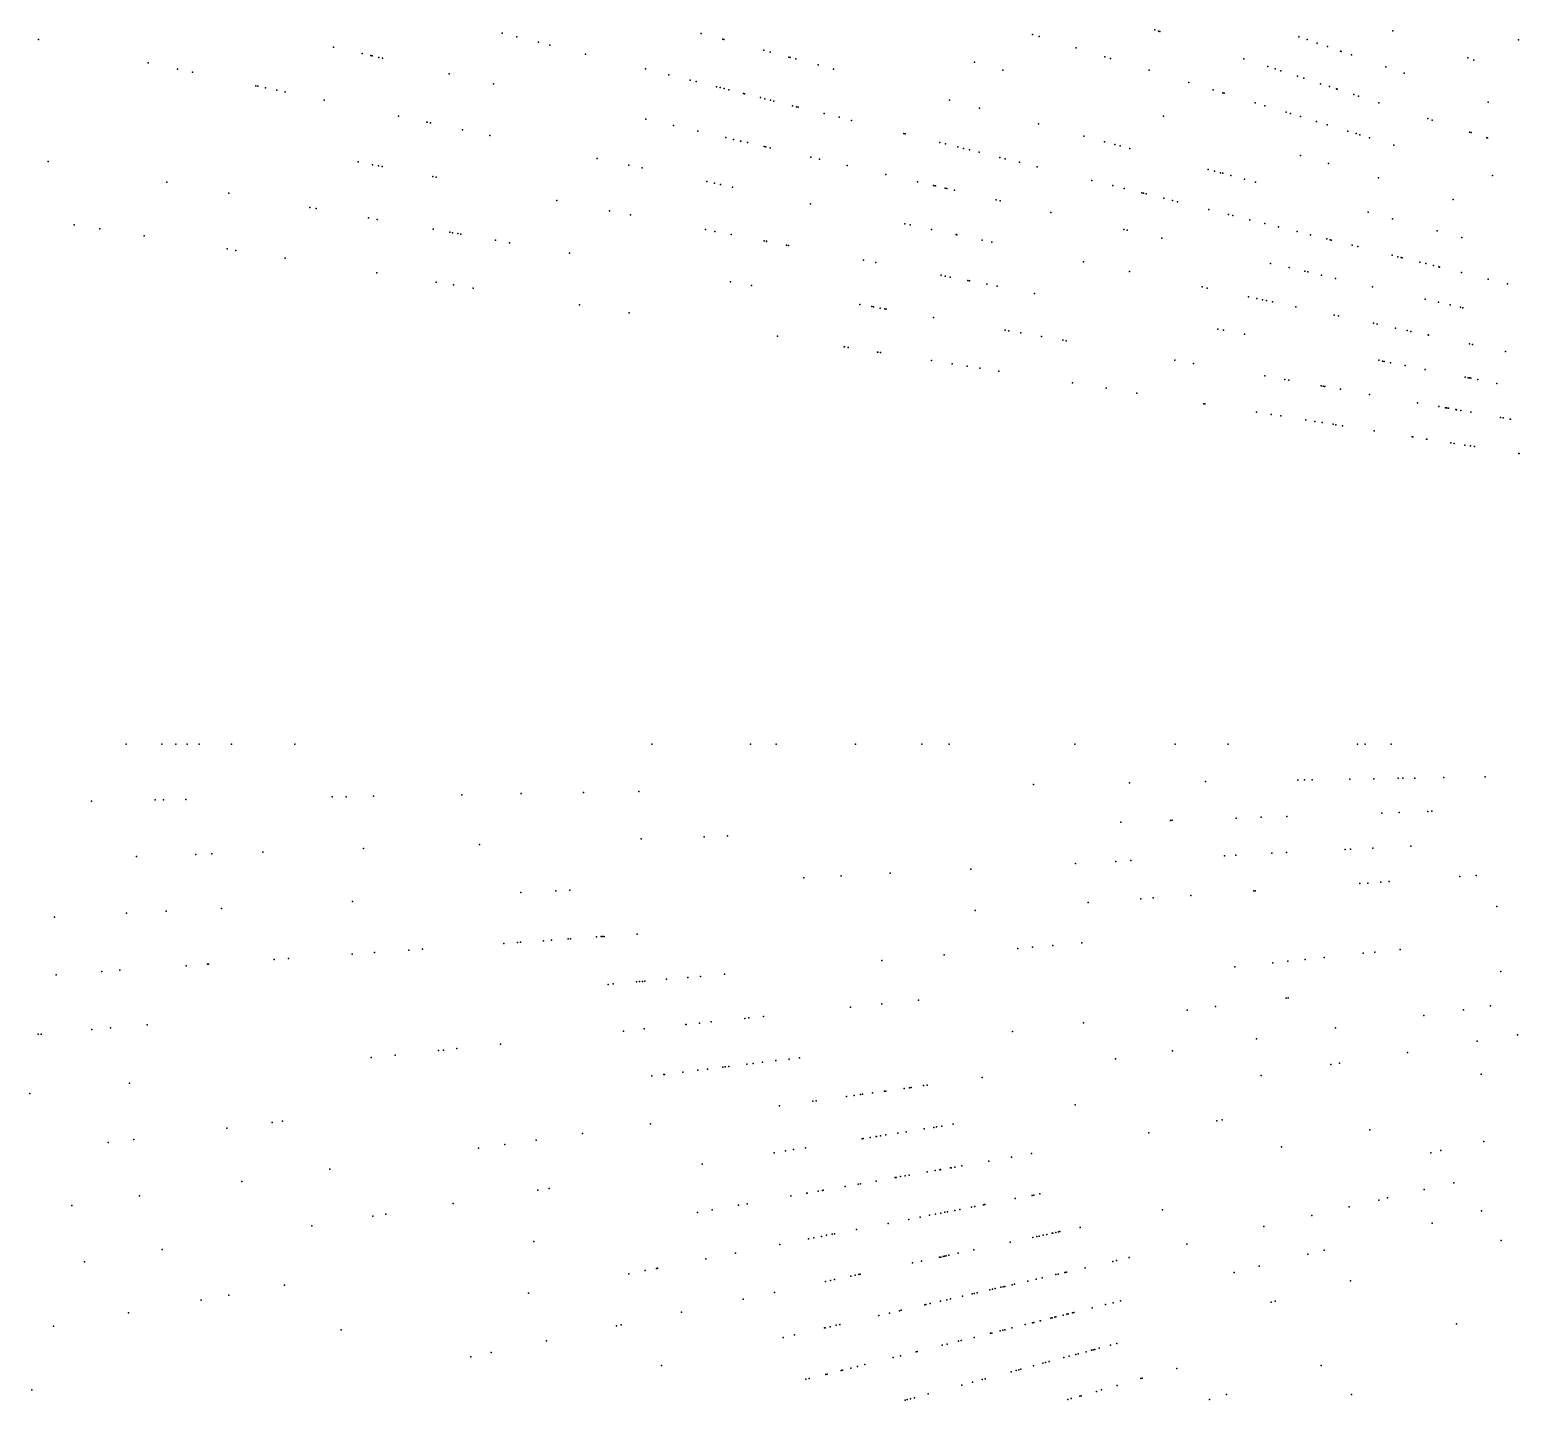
# Model space of a CAD drawing. Header units: metres. Extents: x -4327 to 4266, y -3886 to 3992.
# Drawn here: x -297.4 to -164.1, y -58.7 to 63.9 of the extents above; entities that cross this region are included whole.
import ezdxf

# ---------------------------------------------------------------- set-up
doc = ezdxf.new("R2010")
doc.units = ezdxf.units.M

msp = doc.modelspace()

# ---------------------------------------------------------------- linework, layer by layer
for p in [(-296.58, 63.04, 2103.26), (-255.08, 63.6, -124.78), (-253.77, 63.27, 2097), (-251.82, 62.79, 2099.52), (-237.29, 63.58, -120.23), (-235.35, 63.06, 2092.86), (-235.34, 63.06, -122.05), (-235.25, 63.03, -127.71), (-207.64, 63.48, 2093.27), (-207.04, 63.3, 2098.36), (-196.69, 63.91, -115.75), (-196.35, 63.8, -123.36), (-196.22, 63.76, -123.59), (-183.78, 63.28, 2096.51), (-183.05, 63.03, -119), (-182.14, 62.72, -119.13), (-175.38, 63.83, 2100.22), (-164.12, 63, 2094.89), (-270.17, 62.37, -124.63), (-267.62, 61.79, -120.05), (-266.85, 61.61, -121.84), (-266.72, 61.58, 2092.42), (-266.11, 61.44, -122.94), (-265.8, 61.37, -124.23), (-250.83, 62.54, 2100.65), (-247.64, 61.74, 2092.74), (-231.68, 62.08, -125.61), (-231.09, 61.92, -117.41), (-229.42, 61.47, -121.43), (-229.31, 61.44, -123.83), (-203.73, 62.29, 2098.46), (-201.16, 61.5, -115.03), (-200.64, 61.34, -117.57), (-181.24, 62.41, -125.75), (-180.05, 62, -121.24), (-179.99, 61.98, 2103.15), (-179.09, 61.67, -121.91), (-168.68, 61.39, 2097.83), (-286.78, 60.96, 2090.29), (-284.14, 60.4, 2095.97), (-282.79, 60.11, 2094.39), (-242.27, 60.41, 2094.92), (-228.81, 61.31, -120.45), (-226.81, 60.77, -124.44), (-225.43, 60.4, -124.99), (-212.81, 61.02, -120.91), (-210.27, 60.29, -128.61), (-197.18, 60.29, -124.28), (-188.7, 61.31, -115.35), (-186.57, 60.62, 2091.07), (-185.92, 60.41, 2096.15), (-185.4, 60.24, -119.68), (-176, 60.6, -123.71), (-174.36, 60.04, 2088.12), (-168.12, 61.19, 2090.86), (-277.12, 58.9, -118.89), (-276.96, 58.87, -118.64), (-276.26, 58.72, -120.34), (-259.82, 59.98, -121.43), (-255.86, 59.07, -123.06), (-240.16, 59.88, 2086.37), (-238.26, 59.4, -121.01), (-237.74, 59.27, 2104.54), (-235.92, 58.82, -126.32), (-235.59, 58.74, -118.67), (-235.23, 58.65, 2102.32), (-193.65, 59.2, -118.76), (-183.9, 59.75, -118.42), (-183.34, 59.57, -117.48), (-181.86, 59.09, -119.99), (-181.05, 58.83, -126.38), (-275.26, 58.51, 2097.71), (-274.5, 58.35, -124.49), (-271.03, 57.61, 2091.47), (-234.79, 58.54, -126.39), (-233.48, 58.21, -123.02), (-233.39, 58.19, -122.64), (-231.96, 57.84, -126.03), (-231.57, 57.74, -117.45), (-231.08, 57.61, -118.49), (-230.76, 57.54, -119.14), (-215.05, 57.62, 2101.74), (-191.45, 58.53, -116.24), (-190.59, 58.27, 2099.81), (-190.48, 58.24, 2086.51), (-187.69, 57.38, -125.11), (-180.42, 58.62, 2095.93), (-180.36, 58.6, 2095.19), (-178.88, 58.12, -126.64), (-178.44, 57.98, 2098.38), (-176.64, 57.39, -123.88), (-166.85, 57.45, 2102.86), (-264.37, 56.19, -120.07), (-229.1, 57.12, -120.87), (-229.1, 57.12, 2097.75), (-228.75, 57.03, -122.65), (-228.59, 56.99, -115.78), (-226.27, 56.42, -123.75), (-224.92, 56.08, 2100.75), (-212.36, 56.9, -120.07), (-195.89, 56.17, 2098.38), (-186.82, 57.12, -124.68), (-184.94, 56.54, -115.98), (-184.54, 56.42, -123.76), (-183.65, 56.15, -121.97), (-261.82, 55.65, -124.02), (-261.81, 55.65, 2108.58), (-261.51, 55.59, 2097.03), (-258.63, 54.97, -120.93), (-242.23, 55.92, 2105.37), (-239.74, 55.35, 2103.41), (-237.59, 54.85, 2104.42), (-223.83, 55.81, -120.48), (-207.09, 55.49, -128.1), (-182.22, 55.71, -120.59), (-181.27, 55.42, -119.82), (-179.4, 54.85, 2098.13), (-172.26, 55.97, 2089.92), (-171.85, 55.84, 2098.23), (-168.52, 54.76, 2097.78), (-168.38, 54.71, 2096.04), (-256.19, 54.46, 2099.98), (-235.06, 54.27, -120.69), (-234.39, 54.11, -118.71), (-233.75, 53.96, -127.13), (-233.72, 53.96, -120.66), (-233.12, 53.82, 2104.95), (-231.64, 53.48, -125.33), (-231.48, 53.44, -124.58), (-231.09, 53.35, 2096.88), (-219.14, 54.64, -130.31), (-219.03, 54.61, 2098.14), (-215.92, 53.84, 2100.75), (-215.4, 53.71, -121.87), (-214.31, 53.43, -122.35), (-203.04, 54.4, 2104.78), (-201.17, 53.9, 2096.93), (-200.26, 53.66, -124.34), (-199.77, 53.53, -128.53), (-178.67, 54.63, -120.83), (-178.33, 54.52, -120.45), (-177.46, 54.25, -122.31), (-175.28, 53.59, 2088.47), (-166.97, 54.25, 2092.15), (-166.9, 54.23, 2104.95), (-295.73, 52.14, 2107.46), (-267.97, 52.09, -121.99), (-246.58, 52.41, 2095.64), (-227.45, 52.51, 2094.53), (-226.7, 52.34, 2108.45), (-213.79, 53.3, -121.27), (-213.25, 53.17, -118.63), (-212.41, 52.96, -125.83), (-210.56, 52.5, 2103.33), (-210.08, 52.38, -123.98), (-208.78, 52.06, 2096.74), (-198.93, 53.3, 2096.91), (-183.65, 52.66, 2098.07), (-266.69, 51.84, -124.26), (-266.16, 51.74, -125.44), (-265.82, 51.67, -126.18), (-261.3, 50.79, -122.45), (-260.99, 50.73, -123.72), (-243.75, 51.81, 2100.52), (-242.57, 51.56, 2100.16), (-224.22, 51.77, 2095.91), (-220.75, 50.97, 2105.85), (-207.2, 51.66, -129.03), (-191.92, 51.42, 2093.34), (-191.34, 51.27, -126.43), (-190.79, 51.12, 2105.51), (-190.6, 51.07, -129.91), (-189.87, 50.87, 2095.3), (-181.13, 51.94, 2094.54), (-176.66, 50.66, 2107.25), (-166.46, 50.89, 2101.8), (-285.09, 50.27, 2097.11), (-236.77, 50.33, -118.47), (-236.09, 50.18, -121.57), (-235.54, 50.07, -122.12), (-234.47, 49.84, -123.71), (-217.93, 50.31, -119.32), (-216.48, 49.98, -122.6), (-216.33, 49.94, -122.35), (-216.32, 49.94, 2095.77), (-215.44, 49.74, 2109.19), (-215.28, 49.7, -124.29), (-214.62, 49.55, -117.19), (-202.32, 50.44, 2099.42), (-200.44, 49.98, 2091.57), (-199.43, 49.72, 2092.68), (-197.84, 49.33, -120.33), (-188.66, 50.55, -122.87), (-187.68, 50.29, 2095.76), (-187.68, 50.29, -124.01), (-187.66, 50.28, 2095.51), (-279.55, 49.29, 2098.64), (-272.3, 48.01, 2095.84), (-250.18, 48.63, 2099.34), (-227.49, 48.35, 2097.14), (-210.88, 48.69, 2086.56), (-210.53, 48.6, 2105.44), (-197.7, 49.29, -112), (-197.45, 49.23, -122.95), (-195.88, 48.84, 2102.58), (-195.09, 48.64, 2094.12), (-194.65, 48.53, 2101.45), (-169.98, 48.74, 2093.54), (-271.72, 47.91, 2100.2), (-267.05, 47.09, 2099.56), (-266.28, 46.95, 2084.54), (-245.48, 47.72, 2098.15), (-243.61, 47.35, 2101.65), (-206, 47.56, 2093.85), (-191.84, 47.83, 2095.19), (-190.09, 47.4, 2088.33), (-189.69, 47.29, 2096.15), (-188.17, 46.92, 2091.78), (-177.59, 47.59, 2094.95), (-175.41, 47, 2095.4), (-293.39, 46.47, 2109.44), (-291.09, 46.1, 2101.18), (-287.12, 45.47, 2097.45), (-261.26, 46.07, -118.37), (-259.77, 45.81, -121.69), (-259.52, 45.76, -125.78), (-259.04, 45.68, -126.79), (-258.78, 45.63, -117.25), (-236.88, 46.05, 2102.7), (-236.04, 45.88, 2095.25), (-234.6, 45.6, 2102.71), (-219.04, 46.56, -120.4), (-218.57, 46.46, -118.11), (-216.65, 46.05, -120.18), (-214.46, 45.59, 2091.54), (-214.41, 45.57, -123.31), (-199.44, 46.04, 2095.78), (-199.16, 45.98, -118.98), (-186.82, 46.58, -120.24), (-185.62, 46.28, -120.34), (-183.94, 45.86, 2094.44), (-182.75, 45.56, 2093.55), (-171.4, 45.93, -124.47), (-169.21, 45.34, -121.6), (-279.7, 44.3, 2102.26), (-278.91, 44.17, 2096.32), (-255.68, 45.08, 2100.26), (-254.43, 44.86, 2099.41), (-231.64, 45.03, -122.76), (-231.44, 44.99, 2094.77), (-231.42, 44.98, -116.02), (-229.65, 44.64, -119.61), (-229.45, 44.6, 2097.27), (-212.13, 45.09, -123.87), (-211.28, 44.91, -121.35), (-196.05, 45.26, 2095.61), (-181.3, 45.2, 2102.71), (-180.98, 45.12, -121.78), (-180.89, 45.1, 2097.98), (-179.01, 44.63, -123.49), (-178.51, 44.51, -117.42), (-274.51, 43.48, 2089.09), (-249.06, 43.92, -121.9), (-222.76, 43.3, 2098.52), (-221.64, 43.08, 2098.64), (-203.05, 43.16, 2101.77), (-186.32, 43.01, -122.33), (-175.44, 43.74, -115.4), (-174.93, 43.61, -121.67), (-174.64, 43.54, 2090.01), (-174.53, 43.52, -121.83), (-172.97, 43.13, -124.61), (-172.44, 42.99, -123.65), (-171.75, 42.82, -121.16), (-171.25, 42.7, -124.09), (-171.19, 42.68, -124.18), (-266.29, 42.18, 2096.48), (-260.98, 41.34, 2099.94), (-234.65, 41.37, -122.14), (-215.81, 41.95, -121.63), (-215.43, 41.88, -122.83), (-214.99, 41.79, -124.15), (-213.42, 41.49, -121.37), (-213.25, 41.45, -122.2), (-198.95, 42.29, 2094.4), (-184.65, 42.63, -123.14), (-183.26, 42.31, -121.2), (-183, 42.25, -121.61), (-181.77, 41.96, -123.55), (-180.5, 41.67, 2097.59), (-169.22, 42.19, 2105.79), (-166.84, 41.6, -122.29), (-259.44, 41.09, -121.7), (-257.68, 40.81, 2091.79), (-232.77, 41.04, -125.26), (-211.72, 41.15, -128.87), (-210.8, 40.97, 2092.51), (-207.46, 40.33, 2093.11), (-192.45, 40.91, -116.69), (-192, 40.81, 2092.31), (-188.29, 40.02, -124.04), (-177.2, 40.91, -122.02), (-165.11, 41.17, 2096.36), (-248.18, 39.31, 2098.51), (-223.09, 39.34, -118.16), (-222, 39.15, -120.26), (-221.85, 39.12, -120.02), (-221.26, 39.01, -124.78), (-220.83, 38.94, -122.46), (-220.73, 38.92, 2094.04), (-187.55, 39.86, -119.16), (-187.05, 39.76, -120.44), (-186.7, 39.68, 2096.08), (-186.14, 39.57, -127.38), (-184.05, 39.12, 2091.55), (-172.48, 39.82, -121.59), (-171.3, 39.55, -122.89), (-170.25, 39.31, -123.99), (-169.31, 39.09, 2098.07), (-169.12, 39.05, -125.6), (-243.72, 38.6, 2089.73), (-216.5, 38.17, -123.19), (-180.62, 38.39, -121.42), (-180.25, 38.31, -120.17), (-177.11, 37.65, -120.06), (-176.78, 37.58, 2098.73), (-230.45, 36.5, 2093.54), (-210.06, 37.04, -116.94), (-209.74, 36.98, -122.11), (-208.66, 36.79, -119.49), (-206.83, 36.47, -120.72), (-204.92, 36.13, -123.56), (-204.61, 36.08, 2091.96), (-191.05, 37.14, -118.76), (-190.52, 37.03, -123.42), (-188.65, 36.67, -122.21), (-175.15, 37.23, -122.13), (-174.09, 37, 2093.45), (-173.76, 36.93, -115.71), (-172.22, 36.61, -122.07), (-172.2, 36.6, -118.12), (-224.48, 35.55, -121.56), (-224.46, 35.55, -122.67), (-224.11, 35.5, -122.8), (-221.49, 35.08, -125.03), (-221.47, 35.08, -127.11), (-221.22, 35.04, -121.37), (-168.52, 35.82, -123.53), (-168.26, 35.76, -123.48), (-165.29, 35.13, 2095.95), (-216.66, 34.32, 2092.53), (-214.81, 34.02, -116.02), (-213.46, 33.81, -122.66), (-212.35, 33.63, -115.9), (-210.64, 33.36, -116.47), (-194.88, 34.36, -118.68), (-193.21, 34.07, 2091.32), (-176.64, 34.34, -115.82), (-176.3, 34.27, -121.79), (-176.17, 34.24, -121.98), (-175.58, 34.13, -119.3), (-174.29, 33.88, -121.25), (-172.5, 33.53, -122.12), (-204.06, 32.32, 2091.82), (-186.84, 32.95, -117.19), (-185.03, 32.63, 2101.37), (-184.69, 32.57, -119.26), (-181.79, 32.05, -121.97), (-181.62, 32.02, -120.41), (-181.48, 32, 2099.68), (-168.91, 32.83, -121.25), (-168.65, 32.78, -118.57), (-168.52, 32.76, -118.33), (-168.4, 32.73, -118.94), (-167.77, 32.61, -120.3), (-166.07, 32.28, -122.29), (-201.03, 31.84, -124.8), (-198.3, 31.41, -119.22), (-180.05, 31.75, -122.81), (-177.48, 31.29, -121.77), (-192.3, 30.46, 2099.99), (-192.2, 30.44, -130.41), (-187.57, 29.71, 2098.17), (-186.27, 29.5, -119.93), (-185.41, 29.37, -118.51), (-173.17, 30.53, 2095.38), (-171.26, 30.2, -122.12), (-170.66, 30.09, -122.12), (-170.57, 30.08, -120.51), (-170.44, 30.05, 2103.64), (-170.4, 30.05, -122.5), (-169.73, 29.93, 2094.92), (-169.69, 29.92, -117.39), (-169.29, 29.85, 2103.49), (-168.41, 29.69, -123.18), (-183.18, 29.01, 2100.08), (-182.35, 28.88, -120.11), (-181.69, 28.78, -120.67), (-180.73, 28.62, -120.33), (-180.47, 28.58, 2095.05), (-179.88, 28.49, -118.91), (-177.06, 28.04, -121.84), (-165.75, 29.23, -122.21), (-165.52, 29.19, -119.54), (-164.87, 29.07, -120.04), (-164.86, 29.07, -119.62), (-173.66, 27.5, -119.78), (-173.59, 27.49, 2094.39), (-172.36, 27.3, -121.7), (-172.33, 27.29, -119.98), (-170.18, 26.95, -116.97), (-169.89, 26.91, -122.2), (-168.95, 26.76, -117.9), (-168.43, 26.68, -122.55), (-168.07, 26.62, 2096.36), (-164.09, 25.99, -119.67), (-164.07, 25.99, -118.42), (-288.73, 0, 2091.67), (-285.55, 0, -169.36), (-284.3, 0, 2093.28), (-283.27, 0, -174.12), (-282.2, 0, -175.37), (-279.3, 0, 2090.68), (-273.63, 0, 2082.85), (-241.69, 0, 2095.86), (-232.87, 0, 2099.88), (-230.58, 0, 2100.13), (-223.47, 0, 2098.64), (-217.52, 0, 2085.94), (-215.09, 0, 2084.68), (-203.83, 0, 2087.07), (-194.87, 0, 2089.43), (-190.13, 0, 2087.86), (-178.53, 0, -119.36), (-177.87, 0, -112.57), (-175.52, 0, -118.46), (-207.55, -3.62, 2101.77), (-198.96, -3.47, 2096.58), (-192.14, -3.35, -111.16), (-183.88, -3.21, 2095.45), (-183.29, -3.2, -115.18), (-182.6, -3.19, 2094.05), (-179.24, -3.13, 2095.09), (-177.08, -3.09, 2096.78), (-174.89, -3.05, -115.3), (-174.48, -3.05, 2093.24), (-173.42, -3.03, 2094.33), (-170.83, -2.98, -118.18), (-167.13, -2.92, 2101.86), (-291.83, -5.09, 2089.21), (-286.13, -4.99, 2090), (-285.4, -4.98, -172.47), (-283.41, -4.95, -175.72), (-270.3, -4.72, 2093.11), (-269.06, -4.7, 2092.52), (-266.59, -4.65, 2091.32), (-258.7, -4.52, 2083.75), (-253.38, -4.42, 2096.99), (-247.81, -4.33, 2098.92), (-242.85, -4.24, 2096.23), (-189.41, -6.61, 2093.94), (-187.15, -6.54, 2094.39), (-184.87, -6.46, 2094.6), (-176.37, -6.16, -112.9), (-174.81, -6.1, -113.93), (-172.24, -6.01, 2094.92), (-171.89, -6, -117.86), (-199.73, -6.97, 2093.48), (-195.28, -6.82, 2095.16), (-195.14, -6.81, 2093.66), (-257.1, -8.98, 2090.48), (-242.64, -8.47, 2085.41), (-237.01, -8.28, 2086.57), (-234.93, -8.2, 2088.56), (-177.18, -9.29, -118.76), (-173.76, -9.11, -117.57), (-287.82, -10.05, 2094.8), (-282.51, -9.87, 2098.55), (-281.07, -9.82, 2096.47), (-276.49, -9.66, 2088.25), (-267.5, -9.34, 2081.36), (-200.17, -10.49, 2099.7), (-198.84, -10.42, 2097.82), (-190.43, -9.98, 2081.53), (-189.42, -9.93, 2095.68), (-186.21, -9.76, -112.94), (-184.9, -9.69, 2083.54), (-179.66, -9.42, -114.96), (-179.16, -9.39, -115.74), (-228.09, -11.95, 2090.81), (-228.09, -11.95, 2090.81), (-224.75, -11.78, 2091.93), (-220.35, -11.55, 2093.91), (-213.15, -11.17, 2079.83), (-203.77, -10.68, 2101.12), (-169.37, -11.84, 2091.62), (-167.93, -11.74, 2102.27), (-253.41, -13.28, -146.97), (-250.29, -13.12, -153.68), (-249.03, -13.05, -146.07), (-187.81, -13.13, 2092.8), (-187.7, -13.13, 2091.55), (-178.34, -12.47, 2089.37), (-177.63, -12.42, -117.79), (-176.45, -12.34, 2094.04), (-175.71, -12.29, -117.07), (-268.48, -14.07, 2090.53), (-202.64, -14.17, 2091.66), (-197.94, -13.84, 2090.6), (-196.83, -13.76, 2090.96), (-196.83, -13.76, 2090.96), (-193.46, -13.53, 2091.78), (-166.08, -14.53, -118.44), (-295.14, -15.47, 2098.79), (-288.71, -15.13, 2094.39), (-285.15, -14.94, 2093.87), (-280.21, -14.69, 2100.34), (-212.75, -14.88, 2100.7), (-246.65, -17.25, -145.73), (-246.24, -17.22, -151.73), (-246.1, -17.21, 2099.05), (-245.95, -17.2, -146.41), (-243, -16.99, -151.75), (-266.52, -18.64, 2086.46), (-263.43, -18.42, -147.04), (-262.23, -18.34, 2098.35), (-254.95, -17.83, -149.33), (-253.72, -17.74, -151.41), (-253.46, -17.72, 2102.45), (-251.38, -17.58, -154.33), (-250.68, -17.53, -151.64), (-249.17, -17.42, -146.85), (-248.97, -17.41, -150.61), (-208.93, -18.28, 2088.5), (-207.62, -18.16, 2086.87), (-205.8, -18, 2080.02), (-203.2, -17.78, 2088.56), (-176.98, -18.6, 2093.2), (-174.71, -18.36, 2093.39), (-283.37, -19.82, 2091.55), (-281.46, -19.68, 2094.58), (-281.36, -19.67, 2093.84), (-275.5, -19.26, 2084.54), (-274.2, -19.17, 2092.27), (-268.52, -18.78, -148.15), (-221.11, -19.34, 2095.28), (-215.53, -18.86, 2085.81), (-189.53, -19.92, 2092.84), (-186.13, -19.56, 2093.15), (-184.77, -19.42, 2090.76), (-183.22, -19.26, 2099.18), (-181.52, -19.08, 2092.81), (-178.03, -18.71, 2092.11), (-295, -20.63, 2100.03), (-290.92, -20.34, 2087.48), (-289.3, -20.23, 2092.5), (-243.05, -21.26, 2095.6), (-242.81, -21.24, -145.28), (-242.52, -21.22, -145.28), (-242.33, -21.2, -151.36), (-240.37, -21.03, 2102.45), (-238.46, -20.86, -150.03), (-237.35, -20.77, -148.97), (-235.19, -20.58, 2097.51), (-165.72, -20.35, -115.9), (-245.61, -21.49, 2097.81), (-245.16, -21.45, -143.25), (-223.91, -23.53, 2092.67), (-221.11, -23.24, 2087.95), (-217.84, -22.9, 2089.55), (-193.78, -23.79, 2093.42), (-191.26, -23.48, 2090.89), (-184.94, -22.71, 2083.94), (-184.76, -22.69, 2081.94), (-169.06, -23.76, 2089.04), (-166.64, -23.42, 2101.52), (-286.85, -25.1, 2085.97), (-238.64, -25.08, -150.03), (-238.61, -25.08, -146.76), (-237.44, -24.96, -145.32), (-236.39, -24.85, -149.88), (-233.37, -24.53, -152.3), (-233, -24.49, -151.51), (-231.71, -24.35, -153.94), (-203.06, -24.93, 2082.98), (-172.62, -24.26, 2104.79), (-296.62, -25.95, 2089.64), (-296.34, -25.93, 2087.66), (-291.8, -25.53, 2088.31), (-290.15, -25.38, 2084.75), (-244.24, -25.67, -149.48), (-242.37, -25.47, -144.36), (-209.42, -25.71, 2089.63), (-187.58, -26.36, 2080.14), (-180.51, -25.37, 2090.07), (-167.83, -26.58, 2093.36), (-164.23, -26.01, 2090.9), (-264.66, -27.82, 2096.43), (-260.79, -27.41, 2102.46), (-260.35, -27.36, 2089.67), (-259.13, -27.24, 2089.06), (-255.23, -26.83, 2094.84), (-195.09, -27.42, 2087.73), (-174.08, -27.57, 2086.57), (-266.81, -28.04, 2095.14), (-237.59, -29.17, -140.39), (-236.72, -29.07, -157.39), (-235.35, -28.9, -144.15), (-235.14, -28.87, -159.33), (-234.79, -28.83, 2091.41), (-233.19, -28.63, 2087.32), (-232.63, -28.56, -149.04), (-231.8, -28.46, -149.41), (-230.59, -28.31, -152.23), (-229.41, -28.17, -149.47), (-228.47, -28.05, -151.37), (-228.47, -28.05, -151.37), (-200.21, -28.14, 2093.76), (-180.94, -28.66, 2100.53), (-180.15, -28.53, 2091.31), (-288.45, -30.32, -179.81), (-241.68, -29.67, 2101.44), (-240.62, -29.54, 2092.25), (-240.56, -29.54, 2091.76), (-238.93, -29.34, -146.89), (-217.38, -30.55, -147.11), (-217.04, -30.5, 2090.79), (-212.12, -29.81, 2087.29), (-187.15, -29.64, 2093.44), (-167.48, -29.53, 2095.11), (-297.36, -31.25, 2090.22), (-227.29, -31.94, -144.56), (-226.99, -31.9, -147.35), (-224.26, -31.52, -144.71), (-223.6, -31.43, -146.2), (-223.59, -31.42, -161.33), (-223.03, -31.35, 2093.42), (-222.84, -31.32, -154.57), (-221.93, -31.19, -148.78), (-220.88, -31.04, -149.47), (-220.76, -31.03, -146.94), (-219.11, -30.79, -144.46), (-218.64, -30.73, -145.19), (-218.49, -30.71, -145.43), (-230.26, -32.36, -142.57), (-203.82, -32.28, 2089.33), (-279.73, -34.35, -166.32), (-275.68, -33.85, 2096.43), (-274.74, -33.73, 2098.07), (-241.8, -33.98, -141.07), (-217.33, -34.42, -146.77), (-216.45, -34.28, -143.59), (-216.21, -34.24, -145.32), (-215.74, -34.17, -146.04), (-214.73, -34.01, -146.21), (-191.12, -33.7, 2093.27), (-190.65, -33.62, 2100.6), (-177.43, -34.49, 2085.68), (-290.35, -35.65, 2085.58), (-288.06, -35.37, 2085.65), (-254.86, -35.82, 2100.79), (-252.05, -35.42, 2096.61), (-247.9, -34.84, 2100.38), (-222.87, -35.3, -143.67), (-222.79, -35.29, -146.57), (-222.15, -35.19, -147.55), (-221.62, -35.1, -145.63), (-221.59, -35.1, -146.13), (-221.23, -35.04, -143.47), (-220.74, -34.96, -160.24), (-219.67, -34.79, -157.45), (-218.93, -34.68, -147.5), (-197.21, -34.77, 2097.71), (-167.25, -35.55, 2092.28), (-257.19, -36.15, 2101.01), (-230.74, -36.55, -137.35), (-229.74, -36.39, 2087.08), (-229.02, -36.27, -140.27), (-229.02, -36.27, -140.27), (-227.95, -36.1, -142.04), (-211.53, -37.3, -146.51), (-209.5, -36.94, -149.91), (-207.73, -36.63, 2089.13), (-185.34, -36.03, 2085.97), (-171.98, -36.55, 2095.14), (-171.08, -36.36, 2097.97), (-270.52, -38.02, 2088.21), (-237.19, -37.57, 2092.51), (-219.03, -38.62, -145.91), (-218.65, -38.55, -142.38), (-217.06, -38.27, -141.18), (-216.35, -38.15, -145.5), (-215.91, -38.07, -145.72), (-215.87, -38.06, -143.97), (-214.96, -37.9, -158.5), (-214.91, -37.89, -141.8), (-214.57, -37.84, -145.5), (-213.95, -37.72, -146.45), (-278.38, -39.12, 2086.9), (-251.9, -39.9, 2091.26), (-250.89, -39.74, 2092.39), (-226.43, -39.93, -142.02), (-226.35, -39.91, -142.15), (-224.38, -39.56, -139.2), (-223.24, -39.36, 2096.28), (-223.02, -39.33, -144.71), (-221.62, -39.08, 2091.68), (-219.92, -38.78, -144.07), (-219.83, -38.76, -151.01), (-219.43, -38.69, -147.57), (-172.57, -39.84, 2096.78), (-169.92, -39.23, 2091.74), (-293.61, -41.26, 2105.48), (-287.53, -40.41, 2094.98), (-259.47, -41.1, 2087.79), (-233.94, -41.25, 2090.04), (-233.16, -41.11, 2103.47), (-229.24, -40.42, -135.32), (-227.83, -40.17, -144.47), (-227.78, -40.16, -142.17), (-226.8, -39.99, 2087.08), (-212.02, -41.21, -144.74), (-211.92, -41.19, -142.64), (-211.89, -41.19, -159.27), (-209.19, -40.66, -148.96), (-207.66, -40.37, -148.56), (-207.51, -40.34, 2082.3), (-206.98, -40.23, -149.97), (-176.63, -40.78, 2091.66), (-175.85, -40.6, 2095.74), (-266.66, -42.24, 2090.39), (-265.51, -42.05, 2090.29), (-237.61, -41.9, -142.57), (-236.28, -41.66, -145.32), (-218.69, -42.51, -144.42), (-218.69, -42.51, 2092.17), (-217.68, -42.31, -141.87), (-216.84, -42.15, -144.57), (-216.32, -42.05, -138.45), (-215.84, -41.95, -140.16), (-215.48, -41.88, -144.86), (-215.23, -41.84, -141.12), (-214.57, -41.71, -138), (-214.14, -41.62, -141.92), (-213.1, -41.42, -143.09), (-212.8, -41.36, -140.36), (-195.99, -41.66, 2098.96), (-182.64, -42.17, 2096.39), (-179.3, -41.39, 2096.69), (-167.45, -41.75, 2097.66), (-272.13, -43.1, 2097.23), (-226.07, -43.94, -139.49), (-225.54, -43.84, -140.37), (-225.35, -43.8, -139.73), (-223.37, -43.42, -136.3), (-220.55, -42.87, -140.99), (-206.68, -43.93, -148.04), (-206.35, -43.86, -163.25), (-206.33, -43.86, -145.06), (-205.86, -43.76, -145.75), (-205.8, -43.74, 2095.21), (-205.53, -43.69, -150.14), (-205.29, -43.64, -149.62), (-205.19, -43.61, -160.69), (-203.37, -43.23, 2093.45), (-186.92, -43.15, 2093.98), (-171.85, -42.85, 2096.78), (-285.52, -45.22, 2085.81), (-252.24, -44.48, 2100.19), (-230.23, -44.75, -143.11), (-227.68, -44.26, 2101.99), (-227.19, -44.16, -140.01), (-226.52, -44.03, -141.15), (-212.87, -45.25, -142.26), (-209.62, -44.56, -146.34), (-207.61, -44.13, -145.79), (-207.23, -44.05, -147.23), (-207.04, -44.01, -147.95), (-193.8, -44.74, 2095.58), (-181.53, -45.26, 2092.4), (-165.68, -44.39, 2462.53), (-292.47, -46.32, 2086.34), (-236.85, -46.04, 2102.45), (-234.22, -45.53, 2089.17), (-218.36, -46.41, -138.57), (-217.56, -46.24, -139.41), (-215.94, -45.9, 2094.9), (-215.84, -45.88, -137.97), (-215.83, -45.88, -142.19), (-215.63, -45.83, -142.05), (-215.51, -45.81, -144.54), (-215.36, -45.78, -137.83), (-215.11, -45.72, -139.17), (-214.28, -45.55, -143.71), (-200.45, -46.28, -151.1), (-200.12, -46.2, 2091.19), (-198.97, -45.93, 2090.8), (-182.98, -45.62, 2083.48), (-243.75, -47.38, 2102.89), (-242.28, -47.09, 2090.23), (-241.28, -46.9, 2091.36), (-241.19, -46.88, -143.92), (-225.69, -47.97, -143.57), (-225.34, -47.9, -135.96), (-223.88, -47.59, -138.46), (-223.49, -47.5, -139.59), (-223.16, -47.43, -138.7), (-223.04, -47.41, -137.94), (-207.31, -47.86, -144.61), (-206.77, -47.74, -145.42), (-205.54, -47.45, -143.71), (-205.33, -47.4, -147.98), (-204.72, -47.26, -146.69), (-204.69, -47.26, -147.18), (-204.57, -47.23, -146.92), (-202.91, -46.85, -147.6), (-189.59, -47.27, 2082.85), (-187.33, -46.71, 2094.87), (-279.55, -49.29, 2098.64), (-274.57, -48.41, 2086.96), (-252.72, -49.12, 2101.54), (-230.71, -49.04, -140.41), (-226.14, -48.07, -138.49), (-213.02, -49.18, -138.86), (-212.86, -49.14, -141.44), (-212.59, -49.08, -142.79), (-211.44, -48.81, 2092.03), (-211.21, -48.76, -160.13), (-210.96, -48.7, -141.69), (-210.45, -48.59, -143.38), (-210.25, -48.54, -143.25), (-210.1, -48.51, -161.66), (-209.46, -48.36, -143.56), (-209.24, -48.31, 2092.51), (-209.23, -48.3, -158.26), (-208.05, -48.03, -157.37), (-179.17, -48.01, 2100.33), (-282.01, -49.73, 2099.81), (-233.53, -49.64, 2090.41), (-219.38, -50.65, -137.38), (-217.27, -50.16, -139.93), (-217.25, -50.16, 2093.91), (-217.16, -50.13, -141.04), (-216.78, -50.05, -139.78), (-215.86, -49.84, -141.73), (-215.29, -49.7, -140.34), (-214.95, -49.62, 2093.41), (-213.89, -49.38, -140.27), (-202.3, -50.44, -148.12), (-201.08, -50.13, -150.3), (-200.4, -49.97, -150.83), (-199.76, -49.81, -151.73), (-186.28, -49.91, 2080.08), (-185.91, -49.82, 2100.95), (-288.53, -50.88, 2097.13), (-244.45, -51.96, -133.85), (-239.04, -50.81, 2099.07), (-224.88, -51.92, -142.04), (-221.39, -51.11, -140.69), (-220.42, -50.89, -142.3), (-219.53, -50.68, 2094.17), (-208.29, -51.93, 2091.76), (-207.63, -51.77, -167.09), (-207.51, -51.74, -159.43), (-206.95, -51.6, -146.5), (-206.92, -51.59, -144.77), (-205.98, -51.36, -149.25), (-205.88, -51.33, -164.94), (-205.64, -51.27, -144.05), (-205.64, -51.27, -161.98), (-205.53, -51.24, -146.86), (-204.89, -51.08, -163.4), (-204.55, -51, -147.87), (-204.43, -50.97, -147.61), (-204.05, -50.88, -145.98), (-203.93, -50.85, -145.72), (-169.67, -51.87, 2086.97), (-295.25, -52.06, 2095.92), (-269.5, -52.39, 2098.62), (-244.86, -52.05, 2090.57), (-229.95, -53.09, -138.23), (-228.93, -52.85, -139.52), (-226.23, -52.23, 2093.67), (-226.17, -52.21, -139.38), (-225.74, -52.12, -135.71), (-225.19, -51.99, -134.19), (-212.86, -53.07, -143.23), (-211.38, -52.7, -140.54), (-211.28, -52.68, -141.16), (-210.51, -52.49, -142.83), (-210.28, -52.43, -143.19), (-210.1, -52.38, -143.92), (-209.47, -52.23, 2092.39), (-256.07, -54.43, 2098.99), (-251.13, -53.38, 2086.26), (-218.05, -54.37, -143.25), (-217.95, -54.34, -143.88), (-215.7, -53.78, -138.66), (-215.26, -53.67, -139.38), (-214.24, -53.42, -140.58), (-214.01, -53.36, -140.94), (-203.76, -54.6, -145.92), (-203.55, -54.54, -149.71), (-202.82, -54.35, 2090.98), (-202.36, -54.22, -151.43), (-202.2, -54.18, -146.49), (-202.06, -54.14, -148.44), (-201.67, -54.04, -149.87), (-200.64, -53.76, -150.48), (-200.08, -53.61, -151.28), (-257.9, -54.82, 2086.15), (-240.83, -55.6, -138.86), (-223.89, -55.82, 2101.62), (-223.28, -55.67, -142.66), (-222.63, -55.51, -135.07), (-220.1, -54.88, -141.31), (-219.44, -54.71, -140.03), (-208.85, -55.96, -144.39), (-208.66, -55.91, -159.03), (-207.55, -55.61, -146.39), (-206.69, -55.38, -159.69), (-206.47, -55.32, -148.02), (-206.12, -55.23, -145.89), (-204.82, -54.88, -162.25), (-204.34, -54.75, -143.28), (-194.72, -55.84, -156.94), (-181.78, -55.58, 2100.16), (-227.91, -56.82, -139.13), (-227.61, -56.75, -136.2), (-226.11, -56.38, -144.12), (-226.01, -56.35, -139.01), (-224.74, -56.03, -134.82), (-224.63, -56.01, 2098.02), (-212.99, -57.07, -142.43), (-212.13, -56.84, 2095.02), (-211.86, -56.77, -144.23), (-209.55, -56.15, -145.56), (-209.08, -56.02, -144.04), (-197.94, -56.76, 2084.86), (-197.8, -56.72, -154.8), (-297.17, -57.76, 2083.88), (-218.85, -58.64, -144.08), (-218.55, -58.56, 2092.3), (-218.2, -58.47, -136.15), (-216.95, -58.13, -141.11), (-213.96, -57.33, -140.86), (-204.47, -58.63, -144.24), (-204.17, -58.54, -144.7), (-203.4, -58.33, -145.86), (-203.28, -58.29, 2094.35), (-201.9, -57.9, -150.25), (-201.46, -57.77, -152.18), (-201.44, -57.76, -149.21), (-200.06, -57.37, -150.78), (-191.78, -58.63, 2100.7), (-190.27, -58.17, 2096.33), (-179.08, -58.19, 2093.05), (-219.02, -58.69, -139.55)]:
    msp.add_point(p)

doc.saveas('drawing.dxf')
